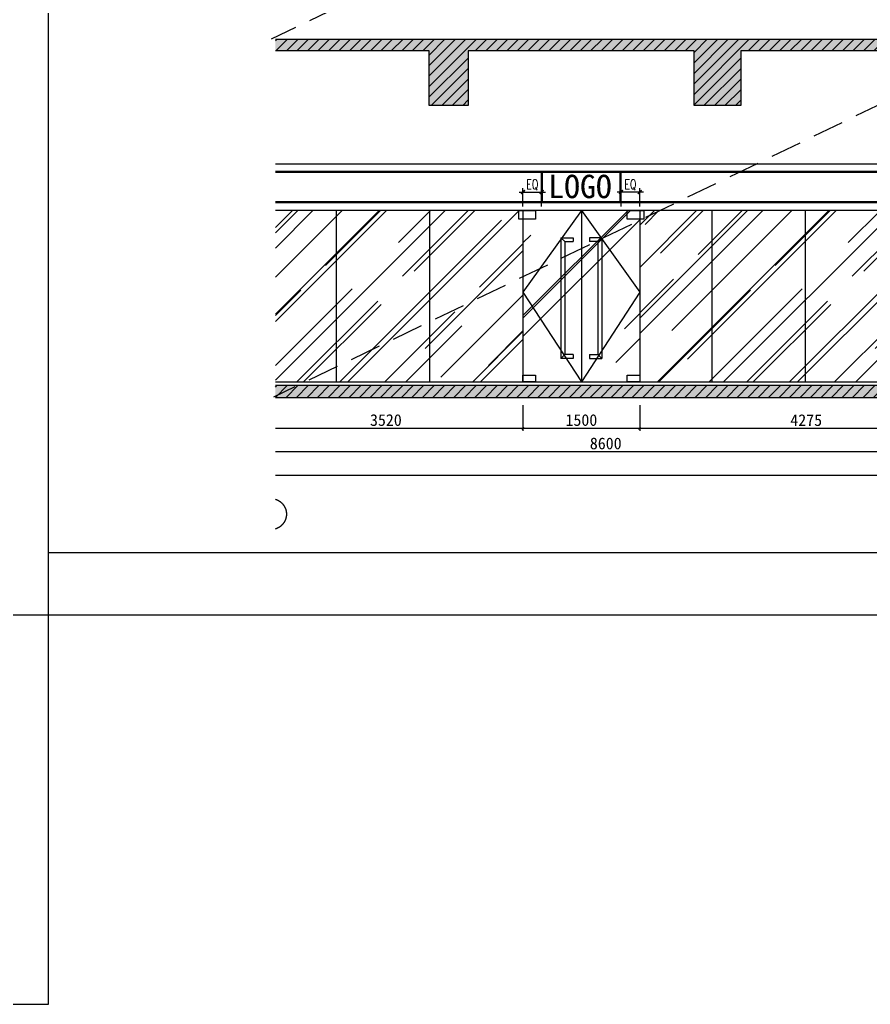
# Model space of a CAD drawing. Header units: millimetres. Extents: x 110215 to 630040, y -488650 to 141897.
# Drawn here: x 293119 to 304040, y -9761 to 2886 of the extents above; entities that cross this region are included whole.
import ezdxf
from ezdxf.enums import TextEntityAlignment as Align
from ezdxf.xclip import XClip

# ---------------------------------------------------------------- set-up
doc = ezdxf.new("R2010")
doc.units = ezdxf.units.MM
doc.header["$LTSCALE"] = 1000
doc.header["$XCLIPFRAME"] = 0
doc.linetypes.add('_DASH', pattern=[0.6, 0.4, -0.2])
doc.layers.get('Defpoints').update_dxf_attribs({"color": 2})
for name, color, linetype in [('0-118标注', 2, 'Continuous'), ('0-140c立面材料填充', 250, 'Continuous'), ('0-140d立面材料分隔', 146, 'Continuous'), ('0-140立面图剖切线', 4, 'Continuous')]:
    doc.layers.add(name, color=color, linetype=linetype)
doc.styles.add('_TCH_AXIS', font='COMPLEX', dxfattribs={"bigfont": 'GBCBIG'})
doc.styles.add('COMPLEX', font='COMPLEX')
doc.styles.add('TXT', font='txt.shx', dxfattribs={"width": 0.7})
doc.styles.add('繁黑体', font='simhei.ttf')
doc.styles.add('黑体', font='simhei.ttf')
doc.dimstyles.new('50', dxfattribs={"dimscale": 50, "dimtxt": 3, "dimasz": 0.6, "dimexe": 0.6, "dimexo": 0.6, "dimtad": 1, "dimdec": 0, "dimdsep": 46, "dimtxsty": '黑体', "dimblk1": 'ARCHTICK', "dimblk2": 'ARCHTICK', "dimsah": 1, "dimcen": 0, "dimdle": 1, "dimclrd": 251, "dimclre": 251, "dimclrt": 2, "dimadec": 0, "dimazin": 0, "dimtfac": 1, "dimtdec": 0, "dimtix": 1, "dimtmove": 2, "dimatfit": 3, "dimldrblk": 'DOT', "dimfxl": 0, "dimtolj": 1, "dimtzin": 0, "dimarcsym": 0})
doc.dimstyles.new('副本 1-50', dxfattribs={"dimscale": 50, "dimtxt": 2.5, "dimasz": 1, "dimexe": 1, "dimexo": 1, "dimgap": 0.6, "dimtad": 1, "dimdec": 0, "dimrnd": 5, "dimzin": 0, "dimdsep": 46, "dimtxsty": 'TXT', "dimblk": 'ARCHTICK', "dimcen": 4, "dimdle": 1, "dimclrd": 3, "dimclre": 3, "dimclrt": 3, "dimadec": 0, "dimazin": 0, "dimtfac": 1, "dimtdec": 0, "dimtix": 1, "dimtmove": 2, "dimatfit": 3, "dimldrblk": 'ARCHTICK', "dimfxl": 0, "dimtolj": 1, "dimtzin": 0, "dimarcsym": 0})

# ---------------------------------------------------------------- blocks, each defined once
blk = doc.blocks.new('_ArchTick')
at = {"color": 0, "linetype": 'ByBlock', "const_width": 0.4}
blk.add_lwpolyline([(-0.5, -0.5), (0.5, 0.5)], dxfattribs=at)
blk = doc.blocks.new('*D130')
at = {"color": 3, "lineweight": -2, "transparency": 16777216}
for p, q in [((2433621, 314332), (2433281, 314332)), ((2433331, 314145), (2433331, 314382)), ((2433571, 314145), (2433571, 314382))]:
    blk.add_line(p, q, dxfattribs=at)
at = {"layer": 'Defpoints', "color": 0, "transparency": 16777216}
for p in [(2433331, 314332), (2433331, 314095), (2433571, 314095)]:
    blk.add_point(p, dxfattribs=at)
at = {"color": 3, "lineweight": -2, "transparency": 16777216, "xscale": 50, "yscale": 50, "zscale": 50, "rotation": 180}
blk.add_blockref('_ArchTick', (2433331, 314332), dxfattribs=at)
at = {"color": 3, "lineweight": -2, "transparency": 16777216, "xscale": 50, "yscale": 50, "zscale": 50}
blk.add_blockref('_ArchTick', (2433571, 314332), dxfattribs=at)
at = {"color": 3, "transparency": 16777216, "insert": (2433451, 314425), "char_height": 125, "attachment_point": 5, "style": 'TXT'}
blk.add_mtext('\\A1;EQ', dxfattribs=at)
blk = doc.blocks.new('*D131')
at = {"color": 3, "lineweight": -2, "transparency": 16777216}
for p, q in [((2432021, 314332), (2432361, 314332)), ((2432071, 314145), (2432071, 314382)), ((2432311, 314145), (2432311, 314382))]:
    blk.add_line(p, q, dxfattribs=at)
at = {"layer": 'Defpoints', "color": 0, "transparency": 16777216}
for p in [(2432311, 314332), (2432071, 314095), (2432311, 314095)]:
    blk.add_point(p, dxfattribs=at)
at = {"color": 3, "lineweight": -2, "transparency": 16777216, "xscale": 50, "yscale": 50, "zscale": 50, "rotation": 180}
blk.add_blockref('_ArchTick', (2432071, 314332), dxfattribs=at)
at = {"color": 3, "lineweight": -2, "transparency": 16777216, "xscale": 50, "yscale": 50, "zscale": 50}
blk.add_blockref('_ArchTick', (2432311, 314332), dxfattribs=at)
at = {"color": 3, "transparency": 16777216, "insert": (2432191, 314425), "char_height": 125, "attachment_point": 5, "style": 'TXT'}
blk.add_mtext('\\A1;EQ', dxfattribs=at)
blk = doc.blocks.new('*D871')
at = {"color": 251, "lineweight": -2, "transparency": 16777216}
for p, q in [((342848, 7991), (342848, 7661)), ((347123, 7991), (347123, 7661)), ((347173, 7691), (342798, 7691))]:
    blk.add_line(p, q, dxfattribs=at)
at = {"layer": 'Defpoints', "color": 0, "transparency": 16777216}
for p in [(342848, 8091), (347123, 8033), (342848, 7691)]:
    blk.add_point(p, dxfattribs=at)
at = {"color": 251, "lineweight": -2, "transparency": 16777216, "xscale": 30, "yscale": 30, "zscale": 30, "rotation": 180}
blk.add_blockref('_ArchTick', (342848, 7691), dxfattribs=at)
at = {"color": 251, "lineweight": -2, "transparency": 16777216, "xscale": 30, "yscale": 30, "zscale": 30}
blk.add_blockref('_ArchTick', (347123, 7691), dxfattribs=at)
at = {"color": 2, "transparency": 16777216, "insert": (344985, 7797), "char_height": 150, "attachment_point": 5, "style": '黑体'}
blk.add_mtext('\\A1;4275', dxfattribs=at)
blk = doc.blocks.new('_DOT')
at = {"color": 0, "linetype": 'ByBlock'}
blk.add_line((-0.5, 0), (-1, 0), dxfattribs=at)
at = {"color": 0, "linetype": 'ByBlock', "const_width": 0.5}
blk.add_lwpolyline([(-0.25, 0, 1), (0.25, 0, 1)], format="xyb", close=True, dxfattribs=at)
blk = doc.blocks.new('*D872')
at = {"color": 251, "lineweight": -2, "transparency": 16777216}
for p, q in [((341348, 7991), (341348, 7661)), ((342848, 7991), (342848, 7661)), ((342898, 7691), (341298, 7691))]:
    blk.add_line(p, q, dxfattribs=at)
at = {"layer": 'Defpoints', "color": 0, "transparency": 16777216}
for p in [(341348, 8091), (342848, 8091), (341348, 7691)]:
    blk.add_point(p, dxfattribs=at)
at = {"color": 251, "lineweight": -2, "transparency": 16777216, "xscale": 30, "yscale": 30, "zscale": 30, "rotation": 180}
blk.add_blockref('_ArchTick', (341348, 7691), dxfattribs=at)
at = {"color": 251, "lineweight": -2, "transparency": 16777216, "xscale": 30, "yscale": 30, "zscale": 30}
blk.add_blockref('_ArchTick', (342848, 7691), dxfattribs=at)
at = {"color": 2, "transparency": 16777216, "insert": (342098, 7798), "char_height": 150, "attachment_point": 5, "style": '黑体'}
blk.add_mtext('\\A1;1500', dxfattribs=at)
blk = doc.blocks.new('*D873')
at = {"color": 251, "lineweight": -2, "transparency": 16777216}
for p, q in [((337828, 7991), (337828, 7661)), ((341348, 7991), (341348, 7661)), ((341398, 7691), (337778, 7691))]:
    blk.add_line(p, q, dxfattribs=at)
at = {"layer": 'Defpoints', "color": 0, "transparency": 16777216}
for p in [(337828, 8091), (341348, 8091), (337828, 7691)]:
    blk.add_point(p, dxfattribs=at)
at = {"color": 251, "lineweight": -2, "transparency": 16777216, "xscale": 30, "yscale": 30, "zscale": 30, "rotation": 180}
blk.add_blockref('_ArchTick', (337828, 7691), dxfattribs=at)
at = {"color": 251, "lineweight": -2, "transparency": 16777216, "xscale": 30, "yscale": 30, "zscale": 30}
blk.add_blockref('_ArchTick', (341348, 7691), dxfattribs=at)
at = {"color": 2, "transparency": 16777216, "insert": (339588, 7798), "char_height": 150, "attachment_point": 5, "style": '黑体'}
blk.add_mtext('\\A1;3520', dxfattribs=at)
blk = doc.blocks.new('*D895')
at = {"color": 251, "lineweight": -2, "transparency": 16777216}
for p, q in [((338111, 7661), (338111, 7361)), ((346711, 7661), (346711, 7361)), ((346761, 7391), (338061, 7391))]:
    blk.add_line(p, q, dxfattribs=at)
at = {"layer": 'Defpoints', "color": 0, "transparency": 16777216}
for p in [(338111, 7691), (346711, 7691), (338111, 7391)]:
    blk.add_point(p, dxfattribs=at)
at = {"color": 251, "lineweight": -2, "transparency": 16777216, "xscale": 30, "yscale": 30, "zscale": 30, "rotation": 180}
blk.add_blockref('_ArchTick', (338111, 7391), dxfattribs=at)
at = {"color": 251, "lineweight": -2, "transparency": 16777216, "xscale": 30, "yscale": 30, "zscale": 30}
blk.add_blockref('_ArchTick', (346711, 7391), dxfattribs=at)
at = {"color": 2, "transparency": 16777216, "insert": (342411, 7498), "char_height": 150, "attachment_point": 5, "style": '黑体'}
blk.add_mtext('\\A1;8600', dxfattribs=at)
blk = doc.blocks.new('*D898')
at = {"color": 251, "lineweight": -2, "transparency": 16777216}
for p, q in [((306588, 7661), (306588, 7361)), ((325111, 7661), (325111, 7361)), ((325161, 7391), (306538, 7391))]:
    blk.add_line(p, q, dxfattribs=at)
at = {"layer": 'Defpoints', "color": 0, "transparency": 16777216}
for p in [(306588, 7691), (325111, 7691), (306588, 7391)]:
    blk.add_point(p, dxfattribs=at)
at = {"color": 251, "lineweight": -2, "transparency": 16777216, "xscale": 30, "yscale": 30, "zscale": 30, "rotation": 180}
blk.add_blockref('_ArchTick', (306588, 7391), dxfattribs=at)
at = {"color": 251, "lineweight": -2, "transparency": 16777216, "xscale": 30, "yscale": 30, "zscale": 30}
blk.add_blockref('_ArchTick', (325111, 7391), dxfattribs=at)
at = {"color": 2, "transparency": 16777216, "insert": (315849, 7497), "char_height": 150, "attachment_point": 5, "style": '黑体'}
blk.add_mtext('\\A1;18523', dxfattribs=at)
blk = doc.blocks.new('*D899')
at = {"color": 251, "lineweight": -2, "transparency": 16777216}
for p, q in [((306588, 7361), (306588, 7061)), ((359011, 7361), (359011, 7061)), ((306538, 7091), (359061, 7091))]:
    blk.add_line(p, q, dxfattribs=at)
at = {"layer": 'Defpoints', "color": 0, "transparency": 16777216}
for p in [(306588, 7391), (359011, 7391), (359011, 7091)]:
    blk.add_point(p, dxfattribs=at)
at = {"color": 251, "lineweight": -2, "transparency": 16777216, "xscale": 30, "yscale": 30, "zscale": 30, "rotation": 180}
blk.add_blockref('_ArchTick', (306588, 7091), dxfattribs=at)
at = {"color": 251, "lineweight": -2, "transparency": 16777216, "xscale": 30, "yscale": 30, "zscale": 30}
blk.add_blockref('_ArchTick', (359011, 7091), dxfattribs=at)
at = {"color": 2, "transparency": 16777216, "insert": (332799, 7197), "char_height": 150, "attachment_point": 5, "style": '黑体'}
blk.add_mtext('\\A1;52423', dxfattribs=at)
blk = doc.blocks.new('_AXISO')
blk.add_circle((0, 0), 0.5)
at = {"style": 'COMPLEX', "width": 1.041667}
blk.add_attdef('A', text='', height=0.56, dxfattribs=at).set_placement((-0.25, -0.28), (0.25, -0.28), align=Align.FIT)
blk = doc.blocks.new('kjlkj')
at = {"layer": '0-140c立面材料填充'}
h = blk.add_hatch(dxfattribs=at)
h.set_pattern_fill('AR-RROOF', color=256, scale=50, angle=45, style=0)
h.set_pattern_definition([(45, (2419215.6, 311894.9), (1077.63, 2873.68), [19050, -2540, 6350, -1270]), (45, (2419961, 313538.3), (-2092.4, 296.35), [3810, -419.1, 7620, -952.5]), (45, (2418901.25, 313107.2), (4068.056, 5271.41), [10160, -1778, 5080, -1270])])
h.paths.add_polyline_path([(2433571.1, 314094.9), (2432071.1, 314094.9), (2432071.1, 311894.9), (2433571.1, 311894.9)])
at = {"color": 8}
for p, q in [((2432311.1, 314194.9), (2432311.1, 314594.9)), ((2432321.1, 314194.9), (2432321.1, 314594.9)), ((2433321.1, 314194.9), (2433321.1, 314594.9)), ((2433331.1, 314194.9), (2433331.1, 314594.9))]:
    blk.add_line(p, q, dxfattribs=at)
for points in [[(2432821.1, 314094.9), (2432071.1, 313044.9), (2432821.1, 311894.9)], [(2432821.1, 314094.9), (2433571.1, 313044.9), (2432821.1, 311894.9)]]:
    blk.add_lwpolyline(points, dxfattribs=at)
at = {"layer": '0-140d立面材料分隔'}
for p, q in [((2432071.1, 314094.9), (2432071.1, 311894.9)), ((2432821.1, 314094.9), (2432821.1, 311894.9)), ((2433571.1, 314094.9), (2433571.1, 311894.9))]:
    blk.add_line(p, q, dxfattribs=at)
at = {"layer": '0-140d立面材料分隔', "color": 1}
for p, q in [((2432609.7, 313694.9, -219.5), (2432556.9, 313744.9, -219.5)), ((2432556.9, 313744.9, -219.5), (2432556.9, 312194.9)), ((2432556.9, 313744.9, -219.5), (2432715.4, 313744.9, -219.5)), ((2432609.7, 313694.9, -219.5), (2432609.7, 312244.9)), ((2432609.7, 313694.9, -219.5), (2432715.4, 313694.9, -219.5)), ((2432715.4, 313744.9, -219.5), (2432715.4, 313694.9, -219.5)), ((2432926.8, 313744.9, -219.5), (2432926.8, 313694.9, -219.5)), ((2433085.4, 313744.9, -219.5), (2432926.8, 313744.9, -219.5)), ((2433032.5, 313694.9, -219.5), (2432926.8, 313694.9, -219.5)), ((2433032.5, 313694.9, -219.5), (2433085.4, 313744.9, -219.5)), ((2433032.5, 313694.9, -219.5), (2433032.5, 312244.9)), ((2433085.4, 313744.9, -219.5), (2433085.4, 312194.9)), ((2432609.7, 312244.9), (2432556.9, 312194.9)), ((2432715.4, 312194.9), (2432556.9, 312194.9)), ((2432715.4, 312244.9), (2432609.7, 312244.9)), ((2432715.4, 312244.9), (2432715.4, 312194.9)), ((2432926.8, 312244.9), (2433032.5, 312244.9)), ((2432926.8, 312244.9), (2432926.8, 312194.9)), ((2432926.8, 312194.9), (2433085.4, 312194.9)), ((2433032.5, 312244.9), (2433085.4, 312194.9))]:
    blk.add_line(p, q, dxfattribs=at)
for points in [[(2432018.3, 314094.9), (2432233.1, 314094.9), (2432233.1, 313984.9), (2432018.3, 313984.9)], [(2433409.2, 314094.9), (2433624, 314094.9), (2433624, 313984.9), (2433409.2, 313984.9)], [(2432071.1, 311978.2), (2432233.1, 311978.2), (2432233.1, 311894.9), (2432071.1, 311894.9)], [(2433409.2, 311978.2), (2433571.1, 311978.2), (2433571.1, 311894.9), (2433409.2, 311894.9)]]:
    blk.add_lwpolyline(points, close=True, dxfattribs=at)
at = {"color": 1, "style": '繁黑体'}
blk.add_text('LOGO', height=300, dxfattribs=at).set_placement((2432396, 314253.3, -219.5))
at = {"color": 8}
dim = blk.add_linear_dim(base=(2432311.1, 314332.1), p1=(2432071.1, 314094.9), p2=(2432311.1, 314094.9), text='EQ', dimstyle='副本 1-50', dxfattribs=at)
dim.commit()
dim.dimension.update_dxf_attribs({"geometry": '*D131', "text_midpoint": (2432191.1, 314424.6)})
dim = blk.add_linear_dim(base=(2433331.1, 314332.1), p1=(2433571.1, 314094.9), p2=(2433331.1, 314094.9), angle=180, text='EQ', dimstyle='副本 1-50', dxfattribs=at)
dim.commit()
dim.dimension.update_dxf_attribs({"geometry": '*D130', "text_midpoint": (2433451.1, 314424.6)})
blk = doc.blocks.new('dfsfds')
h = blk.add_hatch()
h.set_pattern_fill('ANSI31', color=250, scale=30)
h.paths.add_polyline_path([(359010.9, 12690.4), (359010.9, 12540.4), (358762.7, 12540.4), (358762.7, 11840.4), (358411.1, 11840.4), (358411.1, 12540.4), (355200.9, 12540.4), (355200.9, 11840.4), (354519.3, 11840.4), (354519.3, 12540.4), (350959.9, 12540.4), (350959.9, 11840.4), (350334.2, 11840.4), (350334.2, 12540.4), (346614.2, 12540.4), (346614.2, 11840.4), (346014.2, 11840.4), (346014.2, 12540.4), (344144.2, 12540.4), (344144.2, 11840.4), (343544.2, 11840.4), (343544.2, 12540.4), (340644.2, 12540.4), (340644.2, 11840.4), (340144.2, 11840.4), (340144.2, 12540.4), (337314.2, 12540.4), (337314.2, 11840.4), (336814.2, 11840.4), (336814.2, 12540.4), (335414.2, 12540.4), (335414.2, 11840.4), (334814.2, 11840.4), (334814.2, 12540.4), (333064.2, 12540.4), (333064.2, 11840.4), (332564.2, 11840.4), (332564.2, 12540.4), (330094.2, 12540.4), (330094.2, 11840.4), (329594.2, 11840.4), (329594.2, 12540.4), (327004.2, 12540.4), (327004.2, 11840.4), (326404.2, 11840.4), (326404.2, 12540.4), (325304.2, 12540.4), (325304.2, 11840.4), (324804.2, 11840.4), (324804.2, 12540.4), (322114.2, 12540.4), (322114.2, 11840.4), (321514.2, 11840.4), (321514.2, 12540.4), (319114.2, 12540.4), (319114.2, 11840.4), (318514.2, 11840.4), (318514.2, 12540.4), (316784.2, 12540.4), (316784.2, 11840.4), (316284.2, 11840.4), (316284.2, 12540.4), (313184.2, 12540.4), (313184.2, 11840.4), (312584.2, 11840.4), (312584.2, 12540.4), (311934.2, 12540.4), (311934.2, 11840.4), (311334.2, 11840.4), (311334.2, 12540.4), (309434.2, 12540.4), (309434.2, 11840.4), (308934.2, 11840.4), (308934.2, 12540.4), (306587.7, 12540.4), (306587.7, 12690.4)])
h.paths.add_polyline_path([(359010.9, 8240.8), (306587.7, 8240.8), (306587.7, 8090.8), (359010.9, 8090.8)])
at = {"layer": '0-140c立面材料填充'}
h = blk.add_hatch(dxfattribs=at)
h.set_pattern_fill('AR-CONC', color=256)
h.paths.add_polyline_path([(359010.9, 12690.4), (359010.9, 12540.4), (358762.7, 12540.4), (358762.7, 11840.4), (358411.1, 11840.4), (358411.1, 12540.4), (355200.9, 12540.4), (355200.9, 11840.4), (354519.3, 11840.4), (354519.3, 12540.4), (350959.9, 12540.4), (350959.9, 11840.4), (350334.2, 11840.4), (350334.2, 12540.4), (346614.2, 12540.4), (346614.2, 11840.4), (346014.2, 11840.4), (346014.2, 12540.4), (344144.2, 12540.4), (344144.2, 11840.4), (343544.2, 11840.4), (343544.2, 12540.4), (340644.2, 12540.4), (340644.2, 11840.4), (340144.2, 11840.4), (340144.2, 12540.4), (337314.2, 12540.4), (337314.2, 11840.4), (336814.2, 11840.4), (336814.2, 12540.4), (335414.2, 12540.4), (335414.2, 11840.4), (334814.2, 11840.4), (334814.2, 12540.4), (333064.2, 12540.4), (333064.2, 11840.4), (332564.2, 11840.4), (332564.2, 12540.4), (330094.2, 12540.4), (330094.2, 11840.4), (329594.2, 11840.4), (329594.2, 12540.4), (327004.2, 12540.4), (327004.2, 11840.4), (326404.2, 11840.4), (326404.2, 12540.4), (325304.2, 12540.4), (325304.2, 11840.4), (324804.2, 11840.4), (324804.2, 12540.4), (322114.2, 12540.4), (322114.2, 11840.4), (321514.2, 11840.4), (321514.2, 12540.4), (319114.2, 12540.4), (319114.2, 11840.4), (318514.2, 11840.4), (318514.2, 12540.4), (316784.2, 12540.4), (316784.2, 11840.4), (316284.2, 11840.4), (316284.2, 12540.4), (313184.2, 12540.4), (313184.2, 11840.4), (312584.2, 11840.4), (312584.2, 12540.4), (311934.2, 12540.4), (311934.2, 11840.4), (311334.2, 11840.4), (311334.2, 12540.4), (309434.2, 12540.4), (309434.2, 11840.4), (308934.2, 11840.4), (308934.2, 12540.4), (306587.7, 12540.4), (306587.7, 12690.4)])
h.paths.add_polyline_path([(359010.9, 8240.8), (306587.7, 8240.8), (306587.7, 8090.8), (359010.9, 8090.8)])
h = blk.add_hatch(dxfattribs=at)
h.set_pattern_fill('AR-RROOF', color=256, scale=600, angle=45)
h.set_pattern_definition([(45, (343004.4, 94921.34), (509.117, 1357.645), [9000, -1200, 3000, -600]), (45, (343356.55, 95697.74), (-988.535, 140.007), [1800, -198, 3600, -450]), (45, (342855.9, 95494.1), (1921.9162, 2490.43), [4800, -840, 2400, -600])])
h.paths.add_polyline_path([(337827.7, 10490.8), (337827.7, 8290.8), (341347.7, 8290.8), (341347.7, 10490.8)])
h = blk.add_hatch(dxfattribs=at)
h.set_pattern_fill('AR-RROOF', color=256, scale=600, angle=45)
h.set_pattern_definition([(45, (348779.4, 94921.34), (509.117, 1357.645), [9000, -1200, 3000, -600]), (45, (349131.55, 95697.74), (-988.535, 140.007), [1800, -198, 3600, -450]), (45, (348630.9, 95494.1), (1921.9162, 2490.43), [4800, -840, 2400, -600])])
h.paths.add_polyline_path([(347122.7, 8290.8), (347122.7, 10490.8), (342847.7, 10490.8), (342847.7, 8290.8)])
at = {"color": 8}
for p, q in [((338947.7, 10490.8), (338947.7, 8290.8)), ((340147.7, 10490.8), (340147.7, 8290.8)), ((343772.7, 10490.8), (343772.7, 8290.8)), ((344972.7, 10490.8), (344972.7, 8290.8))]:
    blk.add_line(p, q, dxfattribs=at)
for points in [[(346014.2, 12540.4), (344144.2, 12540.4), (344144.2, 11840.4), (343544.2, 11840.4), (343544.2, 12540.4), (340644.2, 12540.4), (340644.2, 11840.4), (340144.2, 11840.4), (340144.2, 12540.4), (337314.2, 12540.4), (337314.2, 11840.4), (336814.2, 11840.4), (336814.2, 12540.4), (335414.2, 12540.4), (335414.2, 11840.4), (334814.2, 11840.4)], [(332564.2, 12540.4), (330094.2, 12540.4), (330094.2, 11840.4), (329594.2, 11840.4), (329594.2, 12540.4), (327004.2, 12540.4), (327004.2, 11840.4), (326404.2, 11840.4), (326404.2, 12540.4), (325304.2, 12540.4), (325304.2, 11840.4), (324804.2, 11840.4), (324804.2, 12540.4), (322114.2, 12540.4), (322114.2, 11840.4), (321514.2, 11840.4), (321514.2, 12540.4), (319114.2, 12540.4)], [(306587.7, 12690.4), (359010.9, 12690.4)]]:
    blk.add_lwpolyline(points)
blk.add_lwpolyline([(359010.9, 8240.8), (306587.7, 8240.8), (306587.7, 8090.8), (359010.9, 8090.8)], close=True)
at = {"layer": '0-140d立面材料分隔'}
for p, q in [((359110.9, 10990.8), (326102.7, 10990.8)), ((359110.9, 10980.8), (326102.7, 10980.8)), ((359110.9, 10600.8), (326102.7, 10600.8)), ((359110.9, 10590.8), (326102.7, 10590.8)), ((359110.9, 10490.8), (326102.7, 10490.8))]:
    blk.add_line(p, q, dxfattribs=at)
at = {"layer": '0-140立面图剖切线'}
for p, q in [((306487.7, 11090.8), (359110.9, 11090.8)), ((306587.7, 8290.8), (359010.9, 8290.8))]:
    blk.add_line(p, q, dxfattribs=at)
at = {"color": 8}
blk.add_blockref('kjlkj', (-2090723.4, -303604.1), dxfattribs=at)
at = {"layer": '0-118标注'}
ref = blk.add_blockref('_AXISO', (338110.9, 6590.8, 13.8), dxfattribs=dict(at, xscale=400, yscale=400, zscale=400))
ref.add_attrib('A', 'W-51', dxfattribs={"layer": '0', "height": 257.36, "style": '_TCH_AXIS', "width": 0.113924}).set_placement((338055.8, 6462.2, 13.8), (338166.1, 6462.2, 13.8), align=Align.FIT)
for base, p1, p2, picture, middle in [((337827.7, 7690.8), (341347.7, 8090.8), (337827.7, 8090.8), '*D873', (339587.7, 7797.9)), ((341347.7, 7690.8), (342847.7, 8090.8), (341347.7, 8090.8), '*D872', (342097.7, 7797.9)), ((342847.7, 7690.8), (347122.7, 8033.4), (342847.7, 8090.8), '*D871', (344985.2, 7797.1)), ((306587.7, 7390.8), (325110.9, 7690.8), (306587.7, 7690.8), '*D898', (315849.3, 7497.1)), ((338110.9, 7390.8), (346710.9, 7690.8), (338110.9, 7690.8), '*D895', (342410.9, 7497.9)), ((359010.9, 7090.8), (306587.7, 7390.8), (359010.9, 7390.8), '*D899', (332799.3, 7197.1))]:
    dim = blk.add_linear_dim(base=base, p1=p1, p2=p2, dimstyle='50', override={"dimfxl": 6, "dimarcsym": 1})
    dim.commit()
    dim.dimension.update_dxf_attribs({"geometry": picture, "text_midpoint": middle})

msp = doc.modelspace()

# ---------------------------------------------------------------- linework, layer by layer
at = {"color": 251, "linetype": '_DASH'}
for p, q in [((317197.6, 12690.4), (296349.1, 2634.8)), ((317180.1, 8090.8), (296377.6, -1964.7))]:
    msp.add_line(p, q, dxfattribs=at)
msp.add_line((319033.1, -3961.1), (293487.7, -3961.1))
for points in [[(293487.7, 15350.1), (319033.1, 15350.1), (319033.1, -4761.1), (293487.7, -4761.1)], [(293487.7, -4761.1), (288487.7, -4761.1), (288487.7, -9761.1), (293487.7, -9761.1)]]:
    msp.add_lwpolyline(points, close=True)

# ---------------------------------------------------------------- block references
ref = msp.add_blockref('dfsfds', (-27621, -10055.6))
XClip(ref).set_block_clipping_path([(305066.1655834657, 6094.4817562176), (315918.3254007217, 15350.053184789)])
ref = msp.add_blockref('dfsfds', (-41767.6, -10055.6))
XClip(ref).set_block_clipping_path([(338169.707688036, 6094.4817562175), (360800.6365051764, 15350.0531847891)])

doc.saveas('drawing.dxf')
